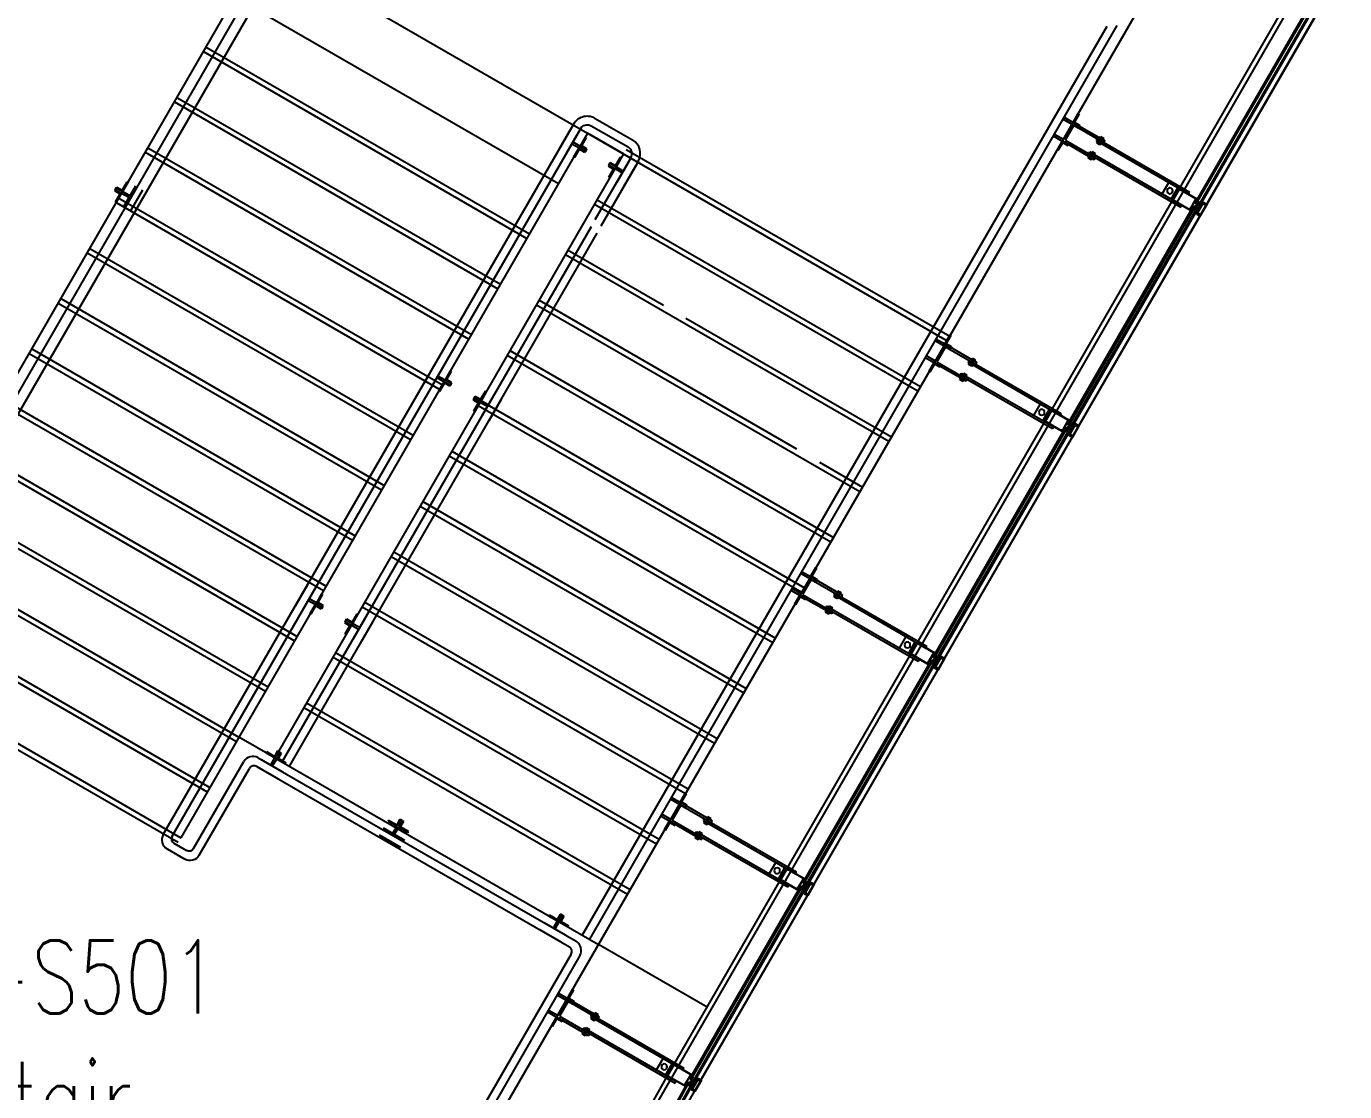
# Model space of a CAD drawing. Extents: x 11182 to 734459, y -1391328 to 152085.
# Drawn here: x 714719 to 721072, y -843633 to -838499 of the extents above; entities that cross this region are included whole.
import ezdxf
from ezdxf.enums import TextEntityAlignment as Align

# ---------------------------------------------------------------- set-up
doc = ezdxf.new("R2010")
doc.units = 0
doc.header["$LTSCALE"] = 500
doc.header["$MEASUREMENT"] = 0
for name, color, linetype in [('0_room_data', 7, 'CONTINUOUS'), ('1_Wall_Exist', 251, 'CONTINUOUS'), ('3_Text', 7, 'CONTINUOUS')]:
    doc.layers.add(name, color=color, linetype=linetype)
doc.styles.add('1_200', font='simplex.shx', dxfattribs={"width": 0.75, "height": 460})

# ---------------------------------------------------------------- blocks, each defined once
blk = doc.blocks.new('room_data')
at = {"layer": '3_Text', "style": '1_200', "width": 0.75}
for tag, p in [('ROOMNUM', (0, 0)), ('ROOMUSE', (0, -575))]:
    blk.add_attdef(tag, text='', height=345, dxfattribs=at).set_placement(p, align=Align.MIDDLE_CENTER)

msp = doc.modelspace()

# ---------------------------------------------------------------- linework, layer by layer
at = {"layer": '1_Wall_Exist'}
for p, q in [((713940.6, -841546.4), (716770.5, -836645.1)), ((713976.6, -841584), (716800.2, -836693.7)), ((714044.6, -841266.3), (715864.8, -838113.6)), ((715864.8, -838113.6), (717423.5, -839013.6)), ((721071.6, -838201.4), (716868.6, -845480.9)), ((720897.5, -838248), (716795, -845353.5)), ((720243.4, -839335.8), (720866.7, -838256.2)), ((720356.6, -839342.7), (720987.6, -838249.6)), ((720361, -839345.2), (720992.1, -838252.1)), ((720374.4, -839352.3), (721005.3, -838259.5)), ((720378.8, -839354.8), (721009.7, -838262)), ((717971.4, -843575), (721024.8, -838287.3)), ((715724.8, -838356.1), (717283.5, -839256.1)), ((720055.6, -838454.8), (716336.6, -844896)), ((719926.3, -838498.8), (717397.6, -842878.5)), ((719974.6, -838495.1), (717432.2, -842898.5)), ((715584.8, -838598.6), (717143.5, -839498.6)), ((715572.1, -838620.6), (717130.8, -839520.6)), ((715444.8, -838841.1), (717003.5, -839741.1)), ((715432.1, -838863.1), (716990.8, -839763.1)), ((719762.9, -838961.8), (719787.9, -838918.5)), ((719792.2, -838921), (719769.7, -838960)), ((719787.9, -838918.5), (719792.2, -838921)), ((715378.9, -842393.6), (717360.5, -838963.8)), ((715420.9, -842401), (717395.1, -838983.8)), ((717441.2, -838977.6), (717618.2, -839079.8)), ((717460, -838942.3), (717639.5, -839045.9)), ((719714.6, -838945.5), (719788.2, -838987.9)), ((719719.6, -838936.8), (719762.9, -838961.8)), ((719766.5, -838975.4), (719724.7, -839047.9)), ((719762.9, -838961.8), (719916.9, -839050.7)), ((719793.1, -838979.3), (719762.9, -838961.8)), ((719766.5, -838975.4), (720324.2, -839297.4)), ((719769.7, -838960), (719795.6, -838975)), ((719788.2, -838987.9), (719793.1, -838979.3)), ((719795.6, -838975), (719793.1, -838979.3)), ((717423.4, -839013.5), (715463.5, -842408.8)), ((717344.8, -838989.4), (717285.4, -839092.3)), ((717379.5, -839009.4), (717320.1, -839112.3)), ((717412.3, -839032.6), (717387.3, -839075.9)), ((717416.6, -839035.1), (717394.1, -839074.1)), ((717412.3, -839032.6), (717416.6, -839035.1)), ((717423.4, -839013.5), (719155.6, -840013.6)), ((717596.4, -839113.5), (717423.4, -839013.5)), ((719667.8, -839026.7), (719741.4, -839069.1)), ((719672.8, -839018), (719716.1, -839043)), ((719724.7, -839047.9), (720282.3, -839369.9)), ((719737, -839006.7), (719745.6, -839011.7)), ((719875.5, -839046), (719873.8, -839049)), ((719873.8, -839049), (720319.1, -839306.1)), ((719878.8, -839040.3), (719875.5, -839046)), ((719896.2, -839038.8), (719886.1, -839056.1)), ((719892.1, -839035.6), (719895.4, -839030.1)), ((719893.2, -839060.2), (719903.2, -839042.8)), ((719895.4, -839030.1), (719910.8, -839039.3)), ((719907.5, -839044.8), (719910.8, -839039.3)), ((714184.7, -841023.9), (715302.1, -839088.2)), ((715292.1, -839105.6), (716850.8, -840005.6)), ((715304.8, -839083.6), (716863.5, -839983.6)), ((717347.6, -839064.6), (717382.3, -839084.6)), ((717352.6, -839055.9), (717387.3, -839075.9)), ((717357.3, -839127.9), (717382.3, -839084.6)), ((717361.6, -839130.4), (717384.1, -839091.4)), ((717412.6, -839102.1), (717382.3, -839084.6)), ((717410.1, -839106.4), (717384.1, -839091.4)), ((717417.6, -839093.4), (717387.3, -839075.9)), ((717420.1, -839089.1), (717394.1, -839074.1)), ((717412.6, -839102.1), (717410.1, -839106.4)), ((717412.6, -839102.1), (717417.6, -839093.4)), ((717417.6, -839093.4), (717420.1, -839089.1)), ((717609.4, -839091.6), (719168.3, -839991.6)), ((719711.2, -839051.7), (719686.2, -839095)), ((719686.2, -839095), (719690.3, -839097.4)), ((719712.8, -839058.4), (719690.2, -839097.6)), ((719711.2, -839051.7), (719743.4, -839070.3)), ((719741.3, -839069.1), (719711.2, -839051.7)), ((719712.8, -839058.4), (719738.1, -839073)), ((719741.3, -839069.1), (719738.8, -839073.4)), ((719741.4, -839069.1), (719746.3, -839060.5)), ((719743.4, -839070.3), (719865.1, -839140.6)), ((719842, -839104.1), (719837, -839112.7)), ((719842.3, -839104.2), (720287.4, -839361.2)), ((719854.4, -839111.3), (719844.3, -839128.6)), ((719850.3, -839108.1), (719853.6, -839102.6)), ((719853.6, -839102.6), (719869, -839111.8)), ((719865.7, -839117.3), (719869, -839111.8)), ((719876.8, -839060.7), (719881.2, -839053.5)), ((719892.7, -839069.9), (719876.8, -839060.7)), ((719892.7, -839069.9), (719897, -839062.7)), ((719911.8, -839059.4), (719915, -839053.9)), ((719915, -839053.9), (719916.9, -839050.7)), ((719916.9, -839050.7), (719917, -839050.7)), ((717596.6, -839113.5), (715916.7, -842023.7)), ((717357.3, -839127.9), (717361.6, -839130.4)), ((717632, -839132.3), (717459.1, -839431.9)), ((717669.1, -839147.9), (717488, -839461.6)), ((717525.2, -839167.1), (717522.7, -839171.4)), ((717522.7, -839171.4), (717548.6, -839186.4)), ((717525.2, -839167.1), (717530.2, -839158.4)), ((717525.2, -839167.1), (717555.5, -839184.6)), ((717530.2, -839158.4), (717532.7, -839154.1)), ((717530.2, -839158.4), (717560.5, -839175.9)), ((717532.7, -839154.1), (717558.6, -839169.1)), ((717581.1, -839130.1), (717558.6, -839169.1)), ((717585.5, -839132.6), (717560.5, -839175.9)), ((717595.1, -839195.9), (717560.5, -839175.9)), ((717622, -839149.4), (717562.6, -839252.3)), ((717585.5, -839132.6), (717581.1, -839130.1)), ((717656.6, -839169.4), (717597.2, -839272.3)), ((719835, -839133.2), (719839.4, -839126)), ((719850.9, -839142.4), (719835, -839133.2)), ((719850.9, -839142.4), (719855.2, -839135.2)), ((719851.4, -839132.7), (719861.4, -839115.3)), ((719865, -839140.6), (719870.1, -839131.9)), ((717526.1, -839225.4), (717548.6, -839186.4)), ((717530.5, -839227.9), (717526.1, -839225.4)), ((717530.5, -839227.9), (717555.5, -839184.6)), ((717590.1, -839204.6), (717555.5, -839184.6)), ((715147.3, -839286.4), (715144.8, -839290.7)), ((715144.8, -839290.7), (715170.7, -839305.7)), ((715147.3, -839286.4), (715152.3, -839277.7)), ((715147.3, -839286.4), (715177.6, -839303.9)), ((715152.3, -839277.7), (715154.8, -839273.4)), ((715152.3, -839277.7), (715182.6, -839295.2)), ((715154.8, -839273.4), (715180.7, -839288.4)), ((715203.2, -839249.4), (715180.7, -839288.4)), ((715207.6, -839251.9), (715182.6, -839295.2)), ((715217.2, -839315.2), (715182.6, -839295.2)), ((715244.1, -839268.7), (715184.7, -839371.6)), ((715207.6, -839251.9), (715203.2, -839249.4)), ((715278.7, -839288.7), (715219.3, -839391.6)), ((717808.5, -843556.8), (720275.1, -839280.7)), ((720192.1, -839306.3), (720223.8, -839251.2)), ((720236.1, -839331.6), (720267.8, -839276.5)), ((720243.2, -839335.7), (720275, -839280.7)), ((720245.4, -839335.1), (720275.6, -839282.9)), ((720275, -839280.7), (720357.4, -839328.3)), ((720275.6, -839282.9), (720353.1, -839327.6)), ((720319.1, -839306.1), (720324.3, -839297.2)), ((715148.2, -839344.7), (715170.7, -839305.7)), ((715152.6, -839347.2), (715148.2, -839344.7)), ((715151.9, -839348.1), (716710.8, -840248.1)), ((715152.6, -839347.2), (715177.6, -839303.9)), ((715164.6, -839326.1), (716723.5, -840226.1)), ((715212.2, -839323.9), (715177.6, -839303.9)), ((717456.7, -839356.1), (719015.6, -840256.1)), ((717469.4, -839334.1), (719028.3, -840234.1)), ((720243.2, -839335.7), (720325.3, -839383.1)), ((720245.4, -839335.1), (720321.5, -839379.1)), ((720282.3, -839369.9), (720287.4, -839361.2)), ((720353.4, -839332.1), (720326.9, -839377.9)), ((720335.2, -839366.8), (720327.5, -839380.1)), ((720368.2, -839385.9), (720335.2, -839366.8)), ((720336.7, -839364.2), (720346.3, -839347.5)), ((720359.4, -839377.3), (720336.7, -839364.2)), ((720369, -839360.6), (720346.3, -839347.5)), ((720355.6, -839331.5), (720347.9, -839344.8)), ((720380.9, -839363.9), (720347.9, -839344.8)), ((720357.7, -839340.5), (720352.2, -839337.3)), ((720353, -839327.6), (720353.1, -839327.6)), ((720353, -839331.9), (720353.4, -839332.1)), ((720353.8, -839330.5), (720361, -839334.7)), ((720356.6, -839329.7), (720355.1, -839328.8)), ((720356.6, -839329.7), (720357.4, -839328.3)), ((720361, -839345.2), (720356.6, -839342.7)), ((720361, -839334.7), (720357.7, -839340.5)), ((720359.8, -839362.9), (720371.4, -839369.6)), ((720388.6, -839350.6), (720360.5, -839399.1)), ((720362, -839360.7), (720367.2, -839363.7)), ((720388.9, -839353.1), (720362.9, -839398.2)), ((720374.2, -839350), (720363.1, -839343.6)), ((720369, -839360.6), (720367.2, -839363.7)), ((720378.8, -839354.8), (720374.4, -839352.3)), ((720404.8, -839357.5), (720374.6, -839409.7)), ((720374.7, -839363.9), (720376.3, -839361.2)), ((720407, -839356.9), (720375.2, -839411.9)), ((720386, -839355), (720380.5, -839351.8)), ((720388.6, -839350.6), (720389.9, -839351.4)), ((720388.9, -839353.2), (720394.2, -839357.3)), ((720389.8, -839351.6), (720389.9, -839351.4)), ((720389.8, -839351.6), (720395.3, -839356.5)), ((720391.5, -839352.5), (720391.7, -839350.3)), ((720391.5, -839352.5), (720395.4, -839356.3)), ((720391.8, -839350), (720391.7, -839348.1)), ((720391.7, -839348.1), (720407, -839356.9)), ((720397.7, -839357.2), (720391.7, -839350.3)), ((720404.8, -839357.5), (720391.8, -839350)), ((720394.2, -839357.3), (720397, -839358.3)), ((720395.3, -839356.5), (720395.4, -839356.3)), ((720397, -839358.3), (720397.7, -839357.2)), ((719740.8, -840409.4), (720337.3, -839376)), ((719747.1, -840413), (720344.1, -839378.7)), ((719757.1, -840418.5), (720354.1, -839384.3)), ((719763, -840421.6), (720359.9, -839387.5)), ((720323.5, -839380.2), (720326.1, -839381.7)), ((720324.4, -839378.3), (720333, -839383.2)), ((720325.2, -839376.9), (720326.9, -839377.9)), ((720325.3, -839383.1), (720326.1, -839381.7)), ((720336.3, -839377.4), (720330.9, -839374.3)), ((720333, -839383.2), (720336.3, -839377.4)), ((720337.7, -839375.1), (720344, -839378.6)), ((720352.9, -839387), (720341.8, -839380.6)), ((720354, -839384.3), (720359.8, -839387.4)), ((720355.5, -839371.6), (720360.9, -839374.7)), ((720356.7, -839368.3), (720368.3, -839375)), ((720363.1, -839394.7), (720357.5, -839391.5)), ((720359.4, -839377.3), (720360.9, -839374.7)), ((720361.6, -839402.2), (720360, -839403.1)), ((720360, -839403.1), (720375.2, -839411.9)), ((720360.5, -839399.1), (720361.9, -839399.9)), ((720361.6, -839402.2), (720374.6, -839409.7)), ((720362, -839399.7), (720361.9, -839399.9)), ((720363.6, -839400.7), (720361.9, -839402)), ((720370.8, -839403.7), (720361.9, -839402)), ((720362, -839399.7), (720369, -839402)), ((720362.9, -839398.2), (720364.5, -839398.8)), ((720365.1, -839380.6), (720363.6, -839383.2)), ((720363.6, -839400.7), (720368.9, -839402.2)), ((720364.5, -839398.8), (720369.2, -839400.7)), ((720366.6, -839378), (720368.3, -839375)), ((720369, -839402), (720368.9, -839402.2)), ((720369.2, -839400.7), (720371.5, -839402.6)), ((720371.5, -839402.6), (720370.8, -839403.7)), ((720371.4, -839369.6), (720372.9, -839367)), ((717440.3, -839464.4), (715950.3, -842045.4)), ((717468.7, -839495), (715983.8, -842066.8)), ((715011.9, -839590.6), (716570.8, -840490.6)), ((715024.6, -839568.6), (716583.5, -840468.6)), ((717316.6, -839598.6), (718875.6, -840498.6)), ((717329.4, -839576.6), (717789.6, -839842.3)), ((714884.6, -839811.1), (716443.5, -840711.1)), ((714871.9, -839833.1), (716430.8, -840733.1)), ((717176.7, -839841.1), (718735.6, -840741.1)), ((717189.4, -839819.1), (718429.7, -840535.2)), ((717897.2, -839904.4), (718888.3, -840476.6)), ((719145, -840029.1), (719170, -839985.8)), ((719174.3, -839988.3), (719151.8, -840027.3)), ((719170, -839985.8), (719174.3, -839988.3)), ((714744.6, -840053.6), (716303.5, -840953.6)), ((717049.4, -840061.6), (718608.3, -840961.6)), ((719096.7, -840012.8), (719170.3, -840055.2)), ((719101.7, -840004.1), (719145, -840029.1)), ((719148.6, -840042.7), (719106.8, -840115.2)), ((719145, -840029.1), (719299, -840118)), ((719175.2, -840046.6), (719145, -840029.1)), ((719148.6, -840042.7), (719706.3, -840364.7)), ((719151.8, -840027.3), (719177.7, -840042.3)), ((719170.3, -840055.2), (719175.2, -840046.6)), ((719177.7, -840042.3), (719175.2, -840046.6)), ((712566.8, -840089.8), (715743.5, -841923.8)), ((714731.9, -840075.6), (716290.8, -840975.6)), ((716694.4, -840116.3), (716635, -840219.2)), ((717036.7, -840083.6), (718595.6, -840983.6)), ((719049.9, -840094), (719123.5, -840136.4)), ((719054.9, -840085.3), (719098.2, -840110.3)), ((719093.3, -840119), (719068.3, -840162.3)), ((719094.9, -840125.7), (719072.3, -840164.9)), ((719093.3, -840119), (719125.5, -840137.6)), ((719123.4, -840136.4), (719093.3, -840119)), ((719094.9, -840125.7), (719120.2, -840140.3)), ((719106.8, -840115.2), (719664.4, -840437.2)), ((719119.1, -840074), (719127.7, -840079)), ((719123.5, -840136.4), (719128.4, -840127.8)), ((719257.6, -840113.3), (719255.9, -840116.3)), ((719255.9, -840116.3), (719701.2, -840373.4)), ((719260.9, -840107.6), (719257.6, -840113.3)), ((719258.9, -840128), (719263.3, -840120.8)), ((719274.8, -840137.2), (719258.9, -840128)), ((719278.3, -840106.1), (719268.2, -840123.4)), ((719274.2, -840102.9), (719277.5, -840097.4)), ((719275.3, -840127.5), (719285.3, -840110.1)), ((719277.5, -840097.4), (719292.9, -840106.6)), ((719289.6, -840112.1), (719292.9, -840106.6)), ((719293.9, -840126.7), (719297.1, -840121.2)), ((719297.1, -840121.2), (719299, -840118)), ((719299, -840118), (719299.1, -840118)), ((716729.1, -840136.3), (716669.7, -840239.2)), ((716697.2, -840191.5), (716731.9, -840211.5)), ((716702.2, -840182.8), (716736.9, -840202.8)), ((716761.9, -840159.5), (716736.9, -840202.8)), ((716766.2, -840162), (716743.7, -840201)), ((716761.9, -840159.5), (716766.2, -840162)), ((719068.3, -840162.3), (719072.4, -840164.7)), ((719123.4, -840136.4), (719120.9, -840140.7)), ((719125.5, -840137.6), (719247.2, -840207.9)), ((719224.1, -840171.4), (719219.1, -840180)), ((719224.4, -840171.5), (719669.5, -840428.5)), ((719236.5, -840178.6), (719226.4, -840195.9)), ((719232.4, -840175.4), (719235.7, -840169.9)), ((719233.5, -840200), (719243.5, -840182.6)), ((719235.7, -840169.9), (719251.1, -840179.1)), ((719247.8, -840184.6), (719251.1, -840179.1)), ((719274.8, -840137.2), (719279.1, -840130)), ((716706.9, -840254.8), (716731.9, -840211.5)), ((716706.9, -840254.8), (716711.2, -840257.3)), ((716711.2, -840257.3), (716733.7, -840218.3)), ((716762.2, -840229), (716731.9, -840211.5)), ((716759.7, -840233.3), (716733.7, -840218.3)), ((716767.2, -840220.3), (716736.9, -840202.8)), ((716769.7, -840216), (716743.7, -840201)), ((716762.2, -840229), (716759.7, -840233.3)), ((716762.2, -840229), (716767.2, -840220.3)), ((716767.2, -840220.3), (716769.7, -840216)), ((719217.1, -840200.5), (719221.5, -840193.3)), ((719233, -840209.7), (719217.1, -840200.5)), ((719233, -840209.7), (719237.3, -840202.5)), ((719247.1, -840207.9), (719252.2, -840199.2)), ((714591.9, -840318.1), (716150.8, -841218.1)), ((714604.6, -840296.1), (716163.5, -841196.1)), ((716874.8, -840294), (716872.3, -840298.3)), ((716872.3, -840298.3), (716898.2, -840313.3)), ((716874.8, -840294), (716879.8, -840285.3)), ((716874.8, -840294), (716905.1, -840311.5)), ((716875.7, -840352.3), (716898.2, -840313.3)), ((716879.8, -840285.3), (716882.3, -840281)), ((716879.8, -840285.3), (716910.1, -840302.8)), ((716880.1, -840354.8), (716905.1, -840311.5)), ((716882.3, -840281), (716908.2, -840296)), ((716939.7, -840331.5), (716905.1, -840311.5)), ((716930.7, -840257), (716908.2, -840296)), ((716909.4, -840304.1), (718468.3, -841204.1)), ((716935.1, -840259.5), (716910.1, -840302.8)), ((716944.7, -840322.8), (716910.1, -840302.8)), ((716971.6, -840276.3), (716912.2, -840379.2)), ((716935.1, -840259.5), (716930.7, -840257)), ((717006.2, -840296.3), (716946.8, -840399.2)), ((719574.2, -840373.6), (719605.9, -840318.5)), ((716880.1, -840354.8), (716875.7, -840352.3)), ((716896.7, -840326.1), (718455.6, -841226.1)), ((719618.2, -840398.9), (719649.9, -840343.8)), ((719627.5, -840402.4), (719659.3, -840347.4)), ((719629.7, -840401.8), (719659.9, -840349.6)), ((719659.3, -840347.4), (719741.7, -840395)), ((719659.9, -840349.6), (719737.4, -840394.3)), ((719701.2, -840373.4), (719706.4, -840364.5)), ((719093.3, -841530.6), (719722.1, -840441.7)), ((719098.5, -841534.4), (719727.7, -840444.8)), ((719627.5, -840402.4), (719709.6, -840449.8)), ((719629.7, -840401.8), (719705.8, -840445.8)), ((719664.4, -840437.2), (719669.5, -840428.5)), ((719708.7, -840445), (719717.3, -840449.9)), ((719709.5, -840443.6), (719711.2, -840444.6)), ((719737.7, -840398.8), (719711.2, -840444.6)), ((719719.5, -840433.5), (719711.8, -840446.8)), ((719720.6, -840444.1), (719715.2, -840441)), ((719717.3, -840449.9), (719720.6, -840444.1)), ((719752.5, -840452.6), (719719.5, -840433.5)), ((719721, -840430.9), (719730.6, -840414.2)), ((719743.7, -840444), (719721, -840430.9)), ((719722.1, -840441.7), (719727.7, -840444.8)), ((719753.3, -840427.3), (719730.6, -840414.2)), ((719739.9, -840398.2), (719732.2, -840411.5)), ((719765.2, -840430.6), (719732.2, -840411.5)), ((719742, -840407.2), (719736.5, -840404)), ((719737.3, -840394.3), (719737.4, -840394.3)), ((719737.3, -840398.6), (719737.7, -840398.8)), ((719738.1, -840397.2), (719745.3, -840401.4)), ((719740.9, -840396.4), (719739.4, -840395.5)), ((719739.8, -840438.3), (719745.2, -840441.4)), ((719746.4, -840412.6), (719740.8, -840409.4)), ((719740.9, -840396.4), (719741.7, -840395)), ((719741, -840435), (719752.6, -840441.7)), ((719745.3, -840401.4), (719742, -840407.2)), ((719743.7, -840444), (719745.2, -840441.4)), ((719744.1, -840429.6), (719755.7, -840436.3)), ((719772.9, -840417.3), (719744.8, -840465.8)), ((719746.3, -840427.4), (719751.5, -840430.4)), ((719773.2, -840419.8), (719747.2, -840464.9)), ((719758.5, -840416.7), (719747.4, -840410.3)), ((719750.9, -840444.7), (719752.6, -840441.7)), ((719753.3, -840427.3), (719751.5, -840430.4)), ((719755.7, -840436.3), (719757.2, -840433.7)), ((719763, -840421.6), (719757.5, -840418.4)), ((719789.1, -840424.2), (719758.9, -840476.4)), ((719759, -840430.6), (719760.6, -840427.9)), ((719791.3, -840423.6), (719759.5, -840478.6)), ((719770.3, -840421.7), (719764.8, -840418.5)), ((719772.9, -840417.3), (719774.2, -840418.1)), ((719773.2, -840419.9), (719778.5, -840424)), ((719774.1, -840418.3), (719774.2, -840418.1)), ((719774.1, -840418.3), (719779.6, -840423.2)), ((719775.8, -840419.2), (719776, -840417)), ((719775.8, -840419.2), (719779.7, -840423)), ((719776.1, -840416.7), (719776, -840414.8)), ((719776, -840414.8), (719791.3, -840423.6)), ((719782, -840423.9), (719776, -840417)), ((719789.1, -840424.2), (719776.1, -840416.7)), ((719778.5, -840424), (719781.3, -840425)), ((719779.6, -840423.2), (719779.7, -840423)), ((719781.3, -840425), (719782, -840423.9)), ((719110.1, -841539.6), (719738.7, -840451)), ((719115.7, -841542.5), (719744.2, -840454)), ((719707.8, -840446.9), (719710.4, -840448.4)), ((719709.6, -840449.8), (719710.4, -840448.4)), ((719737.2, -840453.7), (719726.1, -840447.3)), ((719738.7, -840451), (719744.2, -840454)), ((719747.4, -840461.4), (719741.8, -840458.2)), ((719745.9, -840468.9), (719744.3, -840469.8)), ((719744.3, -840469.8), (719759.5, -840478.6)), ((719744.8, -840465.8), (719746.2, -840466.6)), ((719745.9, -840468.9), (719758.9, -840476.4)), ((719746.3, -840466.4), (719746.2, -840466.6)), ((719747.9, -840467.4), (719746.2, -840468.7)), ((719755.1, -840470.4), (719746.2, -840468.7)), ((719746.3, -840466.4), (719753.3, -840468.7)), ((719747.2, -840464.9), (719748.8, -840465.5)), ((719749.4, -840447.3), (719747.9, -840449.9)), ((719747.9, -840467.4), (719753.2, -840468.9)), ((719748.8, -840465.5), (719753.5, -840467.4)), ((719753.3, -840468.7), (719753.2, -840468.9)), ((719753.5, -840467.4), (719755.8, -840469.3)), ((719755.8, -840469.3), (719755.1, -840470.4)), ((714451.9, -840560.7), (716010.8, -841460.7)), ((714464.6, -840538.7), (716023.5, -841438.7)), ((716756.7, -840568.6), (718315.6, -841468.6)), ((716769.4, -840546.6), (718328.3, -841446.6)), ((718541.5, -840599.7), (718748.3, -840719.1)), ((714311.9, -840803.2), (715870.8, -841703.2)), ((714324.6, -840781.2), (715883.5, -841681.2)), ((716616.7, -840811.1), (718175.6, -841711.1)), ((716629.4, -840789.1), (718188.3, -841689.1)), ((714169.1, -841044.2), (715730.8, -841945.8)), ((716476.7, -841053.6), (718035.6, -841953.6)), ((716489.4, -841031.6), (718048.3, -841931.6)), ((718449.3, -841134.1), (718522.9, -841176.5)), ((718454.3, -841125.4), (718497.6, -841150.4)), ((718497.6, -841150.4), (718522.6, -841107.1)), ((718526.9, -841109.6), (718504.4, -841148.6)), ((718522.6, -841107.1), (718526.9, -841109.6)), ((716074.5, -841190.2), (716015.1, -841293.1)), ((718407.5, -841206.6), (718450.8, -841231.6)), ((718501.2, -841164), (718459.4, -841236.5)), ((718471.7, -841195.3), (718480.3, -841200.3)), ((718497.6, -841150.4), (718651.6, -841239.3)), ((718527.8, -841167.9), (718497.6, -841150.4)), ((718501.2, -841164), (719058.9, -841486)), ((718504.4, -841148.6), (718530.3, -841163.6)), ((718522.9, -841176.5), (718527.8, -841167.9)), ((718530.3, -841163.6), (718527.8, -841167.9)), ((714044.6, -841266.3), (715603.5, -842166.3)), ((716109.2, -841210.2), (716049.8, -841313.1)), ((716077.3, -841265.4), (716112, -841285.4)), ((716082.3, -841256.7), (716117, -841276.7)), ((716142, -841233.4), (716117, -841276.7)), ((716146.3, -841235.9), (716123.8, -841274.9)), ((716142, -841233.4), (716146.3, -841235.9)), ((718402.5, -841215.3), (718476.1, -841257.7)), ((718445.9, -841240.3), (718420.9, -841283.6)), ((718447.5, -841247), (718424.9, -841286.2)), ((718445.9, -841240.3), (718478.1, -841258.9)), ((718476, -841257.7), (718445.9, -841240.3)), ((718447.5, -841247), (718472.8, -841261.6)), ((718459.4, -841236.5), (719017, -841558.5)), ((718476, -841257.7), (718473.5, -841262)), ((718476.1, -841257.7), (718481, -841249.1)), ((718478.1, -841258.9), (718599.8, -841329.2)), ((718610.2, -841234.6), (718608.5, -841237.6)), ((718608.5, -841237.6), (719053.8, -841494.7)), ((718613.5, -841228.9), (718610.2, -841234.6)), ((718611.5, -841249.3), (718615.9, -841242.1)), ((718627.4, -841258.5), (718611.5, -841249.3)), ((718630.9, -841227.4), (718620.8, -841244.7)), ((718626.8, -841224.2), (718630.1, -841218.7)), ((718627.4, -841258.5), (718631.7, -841251.3)), ((718627.9, -841248.8), (718637.9, -841231.4)), ((718630.1, -841218.7), (718645.5, -841227.9)), ((718642.2, -841233.4), (718645.5, -841227.9)), ((718646.5, -841248), (718649.7, -841242.5)), ((718649.7, -841242.5), (718651.6, -841239.3)), ((718651.6, -841239.3), (718651.7, -841239.3)), ((714029.1, -841286.7), (715590.8, -842188.3)), ((716087, -841328.7), (716112, -841285.4)), ((716087, -841328.7), (716091.3, -841331.2)), ((716091.3, -841331.2), (716113.8, -841292.2)), ((716142.3, -841302.9), (716112, -841285.4)), ((716139.8, -841307.2), (716113.8, -841292.2)), ((716147.3, -841294.2), (716117, -841276.7)), ((716149.8, -841289.9), (716123.8, -841274.9)), ((716142.3, -841302.9), (716139.8, -841307.2)), ((716142.3, -841302.9), (716147.3, -841294.2)), ((716147.3, -841294.2), (716149.8, -841289.9)), ((716310.8, -841330.9), (716288.3, -841369.9)), ((716315.2, -841333.4), (716290.2, -841376.7)), ((716315.2, -841333.4), (716310.8, -841330.9)), ((716336.7, -841296.1), (717895.6, -842196.1)), ((716349.4, -841274.1), (717908.3, -842174.1)), ((718420.9, -841283.6), (718425, -841286)), ((718569.7, -841321.8), (718574.1, -841314.6)), ((718585.6, -841331), (718569.7, -841321.8)), ((718576.7, -841292.7), (718571.7, -841301.3)), ((718577, -841292.8), (719022.1, -841549.8)), ((718589.1, -841299.9), (718579, -841317.2)), ((718585, -841296.7), (718588.3, -841291.2)), ((718585.6, -841331), (718589.9, -841323.8)), ((718586.1, -841321.3), (718596.1, -841303.9)), ((718588.3, -841291.2), (718603.7, -841300.4)), ((718599.7, -841329.2), (718604.8, -841320.5)), ((718600.4, -841305.9), (718603.7, -841300.4)), ((716254.9, -841367.9), (716252.4, -841372.2)), ((716252.4, -841372.2), (716278.3, -841387.2)), ((716254.9, -841367.9), (716259.9, -841359.2)), ((716254.9, -841367.9), (716285.2, -841385.4)), ((716255.8, -841426.2), (716278.3, -841387.2)), ((716259.9, -841359.2), (716262.4, -841354.9)), ((716259.9, -841359.2), (716290.2, -841376.7)), ((716260.2, -841428.7), (716285.2, -841385.4)), ((716262.4, -841354.9), (716288.3, -841369.9)), ((716319.8, -841405.4), (716285.2, -841385.4)), ((716324.8, -841396.7), (716290.2, -841376.7)), ((716351.7, -841350.2), (716292.3, -841453.1)), ((716386.3, -841370.2), (716326.9, -841473.1)), ((716260.2, -841428.7), (716255.8, -841426.2)), ((718926.8, -841494.9), (718958.5, -841439.8)), ((713904.6, -841508.8), (715463.5, -842408.8)), ((716209.4, -841516.6), (717768.3, -842416.6)), ((718970.8, -841520.2), (719002.5, -841465.1)), ((718980.1, -841523.7), (719011.9, -841468.7)), ((718980.1, -841523.7), (719062.2, -841571.1)), ((718982.3, -841523.1), (719012.5, -841470.9)), ((718982.3, -841523.1), (719058.4, -841567.1)), ((719011.9, -841468.7), (719094.3, -841516.3)), ((719012.5, -841470.9), (719090, -841515.6)), ((719053.8, -841494.7), (719059, -841485.8)), ((719090.3, -841520.1), (719063.8, -841565.9)), ((719092.5, -841519.5), (719084.8, -841532.8)), ((719094.6, -841528.5), (719089.1, -841525.3)), ((719089.9, -841515.6), (719090, -841515.6)), ((719089.9, -841519.9), (719090.3, -841520.1)), ((719090.7, -841518.5), (719097.9, -841522.7)), ((719093.5, -841517.7), (719092, -841516.8)), ((719093.5, -841517.7), (719094.3, -841516.3)), ((719097.9, -841522.7), (719094.6, -841528.5)), ((713889.1, -841529.2), (715450.8, -842430.8)), ((716196.7, -841538.6), (717755.6, -842438.6)), ((718465.3, -842618.6), (719075.4, -841561.8)), ((718470.7, -842622.1), (719080.9, -841565)), ((718482, -842627.6), (719091.8, -841571.3)), ((718487.5, -842630.7), (719097.3, -841574.4)), ((719017, -841558.5), (719022.1, -841549.8)), ((719060.4, -841568.2), (719063, -841569.7)), ((719061.3, -841566.3), (719069.9, -841571.2)), ((719062.1, -841564.9), (719063.8, -841565.9)), ((719062.2, -841571.1), (719063, -841569.7)), ((719072.1, -841554.8), (719064.4, -841568.1)), ((719073.2, -841565.4), (719067.8, -841562.3)), ((719069.9, -841571.2), (719073.2, -841565.4)), ((719105.1, -841573.9), (719072.1, -841554.8)), ((719073.6, -841552.2), (719083.2, -841535.5)), ((719096.3, -841565.3), (719073.6, -841552.2)), ((719074.1, -841564), (719074.6, -841563.1)), ((719074.6, -841563.1), (719080.9, -841566.6)), ((719089.8, -841575), (719078.7, -841568.6)), ((719105.9, -841548.6), (719083.2, -841535.5)), ((719117.8, -841551.9), (719084.8, -841532.8)), ((719097.3, -841574.4), (719091.8, -841571.3)), ((719092.4, -841559.6), (719097.8, -841562.7)), ((719097.8, -841533.1), (719093.4, -841530.6)), ((719099, -841533.9), (719093.4, -841530.7)), ((719093.6, -841556.3), (719105.2, -841563)), ((719100, -841582.7), (719094.4, -841579.5)), ((719096.3, -841565.3), (719097.8, -841562.7)), ((719096.7, -841550.9), (719108.3, -841557.6)), ((719098.5, -841590.2), (719096.9, -841591.1)), ((719125.5, -841538.6), (719097.4, -841587.1)), ((719097.4, -841587.1), (719098.8, -841587.9)), ((719098.5, -841590.2), (719111.5, -841597.7)), ((719098.9, -841587.7), (719098.8, -841587.9)), ((719100.5, -841588.7), (719098.8, -841590)), ((719107.7, -841591.7), (719098.8, -841590)), ((719098.9, -841548.7), (719104.1, -841551.7)), ((719098.9, -841587.7), (719105.9, -841590)), ((719125.8, -841541.1), (719099.8, -841586.2)), ((719099.8, -841586.2), (719101.4, -841586.8)), ((719111.1, -841538), (719100, -841531.6)), ((719102, -841568.6), (719100.5, -841571.2)), ((719100.5, -841588.7), (719105.8, -841590.2)), ((719101.4, -841586.8), (719106.1, -841588.7)), ((719103.5, -841566), (719105.2, -841563)), ((719105.9, -841548.6), (719104.1, -841551.7)), ((719105.9, -841590), (719105.8, -841590.2)), ((719106.1, -841588.7), (719108.4, -841590.6)), ((719108.3, -841557.6), (719109.8, -841555)), ((719115.6, -841542.9), (719110.1, -841539.7)), ((719115.6, -841542.7), (719111.2, -841540.2)), ((719141.7, -841545.5), (719111.5, -841597.7)), ((719111.6, -841551.9), (719113.2, -841549.2)), ((719143.9, -841544.9), (719112.1, -841599.9)), ((719122.9, -841543), (719117.4, -841539.8)), ((719125.5, -841538.6), (719126.8, -841539.4)), ((719125.8, -841541.2), (719131.1, -841545.3)), ((719126.7, -841539.6), (719126.8, -841539.4)), ((719126.7, -841539.6), (719132.2, -841544.5)), ((719128.4, -841540.5), (719128.6, -841538.3)), ((719128.4, -841540.5), (719132.3, -841544.3)), ((719128.7, -841538), (719128.6, -841536.1)), ((719128.6, -841536.1), (719143.9, -841544.9)), ((719134.6, -841545.2), (719128.6, -841538.3)), ((719141.7, -841545.5), (719128.7, -841538)), ((719131.1, -841545.3), (719133.9, -841546.3)), ((719132.2, -841544.5), (719132.3, -841544.3)), ((719133.9, -841546.3), (719134.6, -841545.2)), ((719096.9, -841591.1), (719112.1, -841599.9)), ((719108.4, -841590.6), (719107.7, -841591.7)), ((716069.4, -841759.1), (717628.3, -842659.1)), ((716056.7, -841781.1), (717615.6, -842681.1)), ((715916.6, -842023.6), (715743.5, -841923.8)), ((715836.1, -842023.7), (717368, -842908)), ((715850.1, -842031.4), (715952.9, -842090.8)), ((715873.3, -841998.6), (715875.8, -841994.3)), ((715873.3, -841998.6), (715916.6, -842023.6)), ((715875.8, -841994.3), (715914.7, -842016.8)), ((715896.6, -842058.2), (715916.6, -842023.6)), ((715905.2, -842063.2), (715925.2, -842028.6)), ((715929.7, -841990.8), (715914.7, -842016.8)), ((715934.1, -841993.3), (715916.6, -842023.6)), ((715916.6, -842023.6), (717475.5, -842923.5)), ((715942.7, -841998.3), (715925.2, -842028.6)), ((715968.5, -842053.6), (715925.2, -842028.6)), ((715934.1, -841993.3), (715929.7, -841990.8)), ((715947.1, -842000.8), (715932.1, -842026.8)), ((715971, -842049.3), (715932.1, -842026.8)), ((715942.7, -841998.3), (715934.1, -841993.3)), ((715942.7, -841998.3), (715947.1, -842000.8)), ((715524.7, -842461.2), (715766.8, -842042.2)), ((715552, -842493.9), (715794.1, -842074.8)), ((715828.8, -842065.5), (717335.6, -842935.1)), ((715830.1, -842066), (715932.9, -842125.4)), ((715968.5, -842053.6), (715971, -842049.3)), ((717821.2, -842222.1), (717894.8, -842264.5)), ((717826.2, -842213.4), (717869.5, -842238.4)), ((717869.5, -842238.4), (717894.5, -842195.1)), ((717898.8, -842197.6), (717876.3, -842236.6)), ((717894.5, -842195.1), (717898.8, -842197.6)), ((717873.1, -842252), (717831.3, -842324.5)), ((717843.6, -842283.3), (717852.2, -842288.3)), ((717869.5, -842238.4), (718023.5, -842327.3)), ((717899.7, -842255.9), (717869.5, -842238.4)), ((717873.1, -842252), (718430.8, -842574)), ((717876.3, -842236.6), (717902.2, -842251.6)), ((717894.8, -842264.5), (717899.7, -842255.9)), ((717902.2, -842251.6), (717899.7, -842255.9)), ((716462.2, -842328.1), (716464.7, -842323.8)), ((716462.2, -842328.1), (716505.5, -842353.1)), ((716464.7, -842323.8), (716503.6, -842346.3)), ((716518.6, -842320.3), (716503.6, -842346.3)), ((716523, -842322.8), (716505.5, -842353.1)), ((716531.6, -842327.8), (716514.1, -842358.1)), ((716523, -842322.8), (716518.6, -842320.3)), ((716536, -842330.3), (716521, -842356.3)), ((716531.6, -842327.8), (716523, -842322.8)), ((716531.6, -842327.8), (716536, -842330.3)), ((717774.4, -842303.3), (717848, -842345.7)), ((717779.4, -842294.6), (717822.7, -842319.6)), ((717817.8, -842328.3), (717792.8, -842371.6)), ((717819.4, -842335), (717796.8, -842374.2)), ((717817.8, -842328.3), (717850, -842346.9)), ((717847.9, -842345.7), (717817.8, -842328.3)), ((717819.4, -842335), (717844.7, -842349.6)), ((717831.3, -842324.5), (718388.9, -842646.5)), ((717847.9, -842345.7), (717845.4, -842350)), ((717848, -842345.7), (717852.9, -842337.1)), ((717850, -842346.9), (717971.7, -842417.2)), ((717982.1, -842322.6), (717980.4, -842325.6)), ((717980.4, -842325.6), (718425.7, -842582.7)), ((717985.4, -842316.9), (717982.1, -842322.6)), ((717983.4, -842337.3), (717987.8, -842330.1)), ((717999.3, -842346.5), (717983.4, -842337.3)), ((718002.8, -842315.4), (717992.7, -842332.7)), ((717998.7, -842312.2), (718002, -842306.7)), ((717999.3, -842346.5), (718003.6, -842339.3)), ((717999.8, -842336.8), (718009.8, -842319.4)), ((718002, -842306.7), (718017.4, -842315.9)), ((718014.1, -842321.4), (718017.4, -842315.9)), ((718018.4, -842336), (718021.6, -842330.5)), ((718021.6, -842330.5), (718023.5, -842327.3)), ((718023.5, -842327.3), (718023.6, -842327.3)), ((716419, -842395.5), (716521.8, -842454.9)), ((716439, -842360.9), (716541.8, -842420.3)), ((716485.5, -842387.7), (716505.5, -842353.1)), ((716494.1, -842392.7), (716514.1, -842358.1)), ((716557.4, -842383.1), (716514.1, -842358.1)), ((716559.9, -842378.8), (716521, -842356.3)), ((716557.4, -842383.1), (716559.9, -842378.8)), ((717792.8, -842371.6), (717796.9, -842374)), ((717941.6, -842409.8), (717946, -842402.6)), ((717957.5, -842419), (717941.6, -842409.8)), ((717948.6, -842380.7), (717943.6, -842389.3)), ((717948.9, -842380.8), (718394, -842637.8)), ((717961, -842387.9), (717950.9, -842405.2)), ((717956.9, -842384.7), (717960.2, -842379.2)), ((717957.5, -842419), (717961.8, -842411.8)), ((717958, -842409.3), (717968, -842391.9)), ((717960.2, -842379.2), (717975.6, -842388.4)), ((717971.6, -842417.2), (717976.7, -842408.5)), ((717972.3, -842393.9), (717975.6, -842388.4)), ((715397.5, -842463), (715482.7, -842512.4)), ((715430.2, -842435.7), (715490, -842470.5)), ((718298.7, -842582.9), (718330.4, -842527.8)), ((718342.7, -842608.2), (718374.4, -842553.1)), ((718352, -842611.7), (718383.8, -842556.7)), ((718354.2, -842611.1), (718384.4, -842558.9)), ((718383.8, -842556.7), (718466.2, -842604.3)), ((718384.4, -842558.9), (718461.9, -842603.6)), ((718425.7, -842582.7), (718430.9, -842573.8)), ((718461.8, -842603.6), (718461.9, -842603.6)), ((718462.6, -842606.5), (718469.8, -842610.7)), ((718465.4, -842605.7), (718463.9, -842604.8)), ((718465.4, -842605.7), (718466.2, -842604.3)), ((717921.5, -843563.7), (718446.5, -842650.7)), ((717927.1, -843566.9), (718452, -842653.9)), ((717938.3, -843572.7), (718463, -842660.2)), ((717943.7, -843575.9), (718468.4, -842663.3)), ((718352, -842611.7), (718434.1, -842659.1)), ((718354.2, -842611.1), (718430.3, -842655.1)), ((718388.9, -842646.5), (718394, -842637.8)), ((718432.3, -842656.2), (718434.9, -842657.7)), ((718433.2, -842654.3), (718441.8, -842659.2)), ((718434, -842652.9), (718435.7, -842653.9)), ((718434.1, -842659.1), (718434.9, -842657.7)), ((718462.2, -842608.1), (718435.7, -842653.9)), ((718444, -842642.8), (718436.3, -842656.1)), ((718445.1, -842653.4), (718439.7, -842650.3)), ((718441.8, -842659.2), (718445.1, -842653.4)), ((718477, -842661.9), (718444, -842642.8)), ((718445.5, -842640.2), (718455.1, -842623.5)), ((718468.2, -842653.3), (718445.5, -842640.2)), ((718446, -842652), (718446.5, -842651.1)), ((718452, -842653.9), (718446.3, -842650.6)), ((718446.5, -842651.1), (718452.8, -842654.6)), ((718461.7, -842663), (718450.6, -842656.6)), ((718477.8, -842636.6), (718455.1, -842623.5)), ((718464.4, -842607.5), (718456.7, -842620.8)), ((718489.7, -842639.9), (718456.7, -842620.8)), ((718466.5, -842616.5), (718461, -842613.3)), ((718461.8, -842607.9), (718462.2, -842608.1)), ((718462.8, -842660.3), (718468.6, -842663.4)), ((718468.4, -842663.3), (718463, -842660.2)), ((718464.3, -842647.6), (718469.7, -842650.7)), ((718469.7, -842621.1), (718465.3, -842618.6)), ((718470.9, -842621.9), (718465.3, -842618.7)), ((718465.5, -842644.3), (718477.1, -842651)), ((718471.9, -842670.7), (718466.3, -842667.5)), ((718469.8, -842610.7), (718466.5, -842616.5)), ((718468.2, -842653.3), (718469.7, -842650.7)), ((718468.6, -842638.9), (718480.2, -842645.6)), ((718497.4, -842626.6), (718469.3, -842675.1)), ((718470.8, -842636.7), (718476, -842639.7)), ((718497.7, -842629.1), (718471.7, -842674.2)), ((718483, -842626), (718471.9, -842619.6)), ((718473.9, -842656.6), (718472.4, -842659.2)), ((718475.4, -842654), (718477.1, -842651)), ((718477.8, -842636.6), (718476, -842639.7)), ((718480.2, -842645.6), (718481.7, -842643)), ((718487.5, -842630.9), (718482, -842627.7)), ((718487.5, -842630.7), (718483.1, -842628.2)), ((718513.6, -842633.5), (718483.4, -842685.7)), ((718483.5, -842639.9), (718485.1, -842637.2)), ((718515.8, -842632.9), (718484, -842687.9)), ((718494.8, -842631), (718489.3, -842627.8)), ((718497.4, -842626.6), (718498.7, -842627.4)), ((718497.7, -842629.2), (718503, -842633.3)), ((718498.6, -842627.6), (718498.7, -842627.4)), ((718498.6, -842627.6), (718504.1, -842632.5)), ((718500.3, -842628.5), (718500.5, -842626.3)), ((718500.3, -842628.5), (718504.2, -842632.3)), ((718500.6, -842626), (718500.5, -842624.1)), ((718500.5, -842624.1), (718515.8, -842632.9)), ((718506.5, -842633.2), (718500.5, -842626.3)), ((718513.6, -842633.5), (718500.6, -842626)), ((718503, -842633.3), (718505.8, -842634.3)), ((718504.1, -842632.5), (718504.2, -842632.3)), ((718505.8, -842634.3), (718506.5, -842633.2)), ((718470.4, -842678.2), (718468.8, -842679.1)), ((718468.8, -842679.1), (718484, -842687.9)), ((718469.3, -842675.1), (718470.7, -842675.9)), ((718470.4, -842678.2), (718483.4, -842685.7)), ((718470.8, -842675.7), (718470.7, -842675.9)), ((718472.4, -842676.7), (718470.7, -842678)), ((718479.6, -842679.7), (718470.7, -842678)), ((718470.8, -842675.7), (718477.8, -842678)), ((718471.7, -842674.2), (718473.3, -842674.8)), ((718472.4, -842676.7), (718477.7, -842678.2)), ((718473.3, -842674.8), (718478, -842676.7)), ((718477.8, -842678), (718477.7, -842678.2)), ((718478, -842676.7), (718480.3, -842678.6)), ((718480.3, -842678.6), (718479.6, -842679.7)), ((717235.2, -842784.7), (717237.7, -842780.4)), ((717235.2, -842784.7), (717278.5, -842809.7)), ((717237.7, -842780.4), (717276.6, -842802.9)), ((717291.6, -842776.9), (717276.6, -842802.9)), ((717296, -842779.4), (717278.5, -842809.7)), ((717304.6, -842784.4), (717287.1, -842814.7)), ((717296, -842779.4), (717291.6, -842776.9)), ((717309, -842786.9), (717294, -842812.9)), ((717304.6, -842784.4), (717296, -842779.4)), ((717304.6, -842784.4), (717309, -842786.9)), ((717192, -842852.1), (717294.8, -842911.5)), ((717212, -842817.5), (717314.8, -842876.9)), ((717258.5, -842844.3), (717278.5, -842809.7)), ((717267.1, -842849.3), (717287.1, -842814.7)), ((717330.4, -842839.7), (717287.1, -842814.7)), ((717332.9, -842835.4), (717294, -842812.9)), ((717330.4, -842839.7), (717332.9, -842835.4)), ((717999.5, -843225.8), (717475.5, -842923.5)), ((717344.9, -842969.8), (716258.4, -844851.6)), ((717386.6, -842977.4), (716293.1, -844871.3)), ((717277.7, -843167.2), (717351.3, -843209.6)), ((717282.7, -843158.5), (717326, -843183.5)), ((717326, -843183.5), (717351, -843140.2)), ((717355.3, -843142.7), (717332.8, -843181.7)), ((717351, -843140.2), (717355.3, -843142.7)), ((717235.9, -843239.7), (717279.2, -843264.7)), ((717329.6, -843197.1), (717287.8, -843269.6)), ((717300.1, -843228.4), (717308.7, -843233.4)), ((717326, -843183.5), (717480, -843272.4)), ((717356.2, -843201), (717326, -843183.5)), ((717329.6, -843197.1), (717887.3, -843519.1)), ((717332.8, -843181.7), (717358.7, -843196.7)), ((717351.3, -843209.6), (717356.2, -843201)), ((717358.7, -843196.7), (717356.2, -843201)), ((717230.9, -843248.4), (717304.5, -843290.8)), ((717274.3, -843273.4), (717249.3, -843316.7)), ((717275.9, -843280.1), (717253.3, -843319.3)), ((717274.3, -843273.4), (717306.5, -843292)), ((717304.4, -843290.8), (717274.3, -843273.4)), ((717275.9, -843280.1), (717301.2, -843294.7)), ((717287.8, -843269.6), (717845.4, -843591.6)), ((717304.4, -843290.8), (717301.9, -843295.1)), ((717304.5, -843290.8), (717309.4, -843282.2)), ((717306.5, -843292), (717428.2, -843362.3)), ((717438.6, -843267.7), (717436.9, -843270.7)), ((717436.9, -843270.7), (717882.2, -843527.8)), ((717441.9, -843262), (717438.6, -843267.7)), ((717439.9, -843282.4), (717444.3, -843275.2)), ((717455.8, -843291.6), (717439.9, -843282.4)), ((717459.3, -843260.5), (717449.2, -843277.8)), ((717455.2, -843257.3), (717458.5, -843251.8)), ((717455.8, -843291.6), (717460.1, -843284.4)), ((717456.3, -843281.9), (717466.3, -843264.5)), ((717458.5, -843251.8), (717473.9, -843261)), ((717470.6, -843266.5), (717473.9, -843261)), ((717474.9, -843281.1), (717478.1, -843275.6)), ((717478.1, -843275.6), (717480, -843272.4)), ((717480, -843272.4), (717480.1, -843272.4)), ((717249.3, -843316.7), (717253.4, -843319.1)), ((717398.1, -843354.9), (717402.5, -843347.7)), ((717414, -843364.1), (717398.1, -843354.9)), ((717405.1, -843325.8), (717400.1, -843334.4)), ((717405.4, -843325.9), (717850.5, -843582.9)), ((717417.5, -843333), (717407.4, -843350.3)), ((717413.4, -843329.8), (717416.7, -843324.3)), ((717414, -843364.1), (717418.3, -843356.9)), ((717414.5, -843354.4), (717424.5, -843337)), ((717416.7, -843324.3), (717432.1, -843333.5)), ((717428.1, -843362.3), (717433.2, -843353.6)), ((717428.8, -843339), (717432.1, -843333.5)), ((717755.2, -843528), (717786.9, -843472.9)), ((716880.8, -845206), (717808.5, -843556.8)), ((717799.2, -843553.3), (717830.9, -843498.2)), ((717808.6, -843556.5), (717840.4, -843501.5)), ((717808.6, -843556.5), (717890.7, -843603.9)), ((717810.8, -843555.9), (717841, -843503.7)), ((717810.8, -843555.9), (717886.9, -843599.9)), ((717840.4, -843501.5), (717922.8, -843549.1)), ((717841, -843503.7), (717918.5, -843548.4)), ((717882.2, -843527.8), (717887.4, -843518.9)), ((717918.8, -843552.9), (717892.3, -843598.7)), ((717921, -843552.3), (717913.3, -843565.6)), ((717923.1, -843561.3), (717917.6, -843558.1)), ((717918.4, -843548.4), (717918.5, -843548.4)), ((717918.4, -843552.7), (717918.8, -843552.9)), ((717919.2, -843551.3), (717926.4, -843555.5)), ((717922, -843550.5), (717920.5, -843549.6)), ((717922, -843550.5), (717922.8, -843549.1)), ((717926.4, -843555.5), (717923.1, -843561.3)), ((717457, -844389.6), (717903.6, -843594.5)), ((717462.1, -844392.5), (717908.7, -843597.5)), ((717473.8, -844399), (717920.3, -843604.2)), ((717478.8, -844401.9), (717925.3, -843607.1)), ((717845.4, -843591.6), (717850.5, -843582.9)), ((717888.9, -843601), (717891.5, -843602.5)), ((717889.8, -843599.1), (717898.4, -843604)), ((717890.6, -843597.7), (717892.3, -843598.7)), ((717890.7, -843603.9), (717891.5, -843602.5)), ((717900.6, -843587.6), (717892.9, -843600.9)), ((717901.7, -843598.2), (717896.3, -843595.1)), ((717898.4, -843604), (717901.7, -843598.2)), ((717933.6, -843606.7), (717900.6, -843587.6)), ((717902.1, -843585), (717911.7, -843568.3)), ((717924.8, -843598.1), (717902.1, -843585)), ((717925.3, -843607.1), (717903.6, -843594.5)), ((717918.3, -843607.8), (717907.2, -843601.4)), ((717934.4, -843581.4), (717911.7, -843568.3)), ((717946.3, -843584.7), (717913.3, -843565.6)), ((717920.9, -843592.4), (717926.3, -843595.5)), ((717927.3, -843567), (717921.7, -843563.8)), ((717922.1, -843589.1), (717933.7, -843595.8)), ((717928.5, -843615.5), (717922.9, -843612.3)), ((717924.8, -843598.1), (717926.3, -843595.5)), ((717925.2, -843583.7), (717936.8, -843590.4)), ((717927, -843623), (717925.4, -843623.9)), ((717954, -843571.4), (717925.9, -843619.9)), ((717925.9, -843619.9), (717927.3, -843620.7)), ((717927, -843623), (717940, -843630.5)), ((717927.4, -843620.5), (717927.3, -843620.7)), ((717929, -843621.5), (717927.3, -843622.8)), ((717936.2, -843624.5), (717927.3, -843622.8)), ((717927.4, -843581.5), (717932.6, -843584.5)), ((717927.4, -843620.5), (717934.4, -843622.8)), ((717954.3, -843573.9), (717928.3, -843619)), ((717928.3, -843619), (717929.9, -843619.6)), ((717939.6, -843570.8), (717928.5, -843564.4)), ((717930.5, -843601.4), (717929, -843604)), ((717929, -843621.5), (717934.3, -843623)), ((717929.9, -843619.6), (717934.6, -843621.5)), ((717932, -843598.8), (717933.7, -843595.8)), ((717934.4, -843581.4), (717932.6, -843584.5)), ((717934.4, -843622.8), (717934.3, -843623)), ((717934.6, -843621.5), (717936.9, -843623.4)), ((717936.8, -843590.4), (717938.3, -843587.8)), ((717943.9, -843576), (717938.4, -843572.8)), ((717970.2, -843578.3), (717940, -843630.5)), ((717940.1, -843584.7), (717941.7, -843582)), ((717972.4, -843577.7), (717940.6, -843632.7)), ((717951.4, -843575.8), (717945.9, -843572.6)), ((717954, -843571.4), (717955.3, -843572.2)), ((717954.3, -843574), (717959.6, -843578.1)), ((717955.2, -843572.4), (717955.3, -843572.2)), ((717955.2, -843572.4), (717960.7, -843577.3)), ((717956.9, -843573.3), (717957.1, -843571.1)), ((717956.9, -843573.3), (717960.8, -843577.1)), ((717957.2, -843570.8), (717957.1, -843568.9)), ((717957.1, -843568.9), (717972.4, -843577.7)), ((717963.1, -843578), (717957.1, -843571.1)), ((717970.2, -843578.3), (717957.2, -843570.8)), ((717959.6, -843578.1), (717962.4, -843579.1)), ((717960.7, -843577.3), (717960.8, -843577.1)), ((717962.4, -843579.1), (717963.1, -843578)), ((717925.4, -843623.9), (717940.6, -843632.7)), ((717936.9, -843623.4), (717936.2, -843624.5))]:
    msp.add_line(p, q, dxfattribs=at)
at = {"layer": '1_Wall_Exist', "extrusion": (0, 0, -1)}
for centre in [(-720229.9, -839291.4), (-719612, -840358.7), (-718964.6, -841480), (-718336.5, -842568), (-717793, -843513.1)]:
    msp.add_circle(centre, 14, dxfattribs=at)
at = {"layer": '1_Wall_Exist'}
for centre, radius, start, end in [((717421.9, -839008.2), 76.1, 59.9657, 156.22847), ((717601.1, -839112.3), 76.7, 330.45905, 59.95864), ((717599.4, -839112.7), 37.9, 329.71089, 60.25512), ((720354.6, -839329.8), 2.62, 57.8789, 233.41806), ((720354.4, -839329.7), 1, 54.80557, 234.28941), ((720391.5, -839341.5), 6.6, 199.30447, 272.00538), ((720364.6, -839378.6), 2.05, 16.97493, 283.02507), ((719738.9, -840396.5), 2.62, 57.8789, 233.41806), ((719738.7, -840396.4), 1, 54.80557, 234.28941), ((719748.9, -840445.3), 2.05, 16.97493, 283.02507), ((719775.8, -840408.2), 6.6, 199.30447, 272.00538), ((719091.5, -841517.8), 2.62, 57.8789, 233.41806), ((719091.3, -841517.7), 1, 54.80557, 234.28941), ((719101.5, -841566.6), 2.05, 16.97493, 283.02507), ((719128.4, -841529.5), 6.6, 199.30447, 272.00538), ((715810.7, -842067.6), 50.7, 59.94685, 149.94685), ((715816.1, -842087.6), 25.5, 60.11571, 149.80838), ((715422.8, -842419), 50.7, 149.94685, 240.1011), ((715443, -842413.7), 25.5, 150.11571, 239.80838), ((718463.4, -842605.8), 2.62, 57.8789, 233.41806), ((718463.2, -842605.7), 1, 54.80557, 234.28941), ((718473.4, -842654.6), 2.05, 16.97493, 283.02507), ((718500.3, -842617.5), 6.6, 199.30447, 272.00538), ((717342.7, -842952), 50.7, 329.94685, 60.1011), ((717322.8, -842957.1), 25.5, 330.11571, 59.80838), ((717920, -843550.6), 2.62, 57.8789, 233.41806), ((717919.8, -843550.5), 1, 54.80557, 234.28941), ((717930, -843599.4), 2.05, 16.97493, 283.02507), ((717956.9, -843562.3), 6.6, 199.30447, 272.00538)]:
    msp.add_arc(centre, radius, start, end, dxfattribs=at)
at = {"layer": '1_Wall_Exist', "extrusion": (0, 0, -1)}
for centre, radius, start, end in [((-717422.1, -839010.4), 37.9, 44.57243, 120.21297), ((-720358.7, -839366.1), 6.3, 300, 121.8183), ((-720358.9, -839366), 3.18, 312.72436, 107.27564), ((-720372.8, -839364.9), 2.16, 266.30993, 153.69007), ((-720324.2, -839379.3), 2.62, 297.8789, 113.41806), ((-720324, -839379.2), 1, 294.80557, 114.28941), ((-720354.1, -839406.2), 6.6, 79.30447, 152.00538), ((-719708.5, -840446), 2.62, 297.8789, 113.41806), ((-719708.3, -840445.9), 1, 294.80557, 114.28941), ((-719743, -840432.8), 6.3, 300, 121.8183), ((-719743.2, -840432.7), 3.18, 312.72436, 107.27564), ((-719757.1, -840431.6), 2.16, 266.30993, 153.69007), ((-719738.4, -840472.9), 6.6, 79.30447, 152.00538), ((-719061.1, -841567.3), 2.62, 297.8789, 113.41806), ((-719060.9, -841567.2), 1, 294.80557, 114.28941), ((-719095.6, -841554.1), 6.3, 300, 121.8183), ((-719091, -841594.2), 6.6, 79.30447, 152.00538), ((-719095.8, -841554), 3.18, 312.72436, 107.27564), ((-719109.7, -841552.9), 2.16, 266.30993, 153.69007), ((-715502.7, -842448.4), 25.5, 210.19162, 299.88429), ((-715508.1, -842468.5), 50.7, 210.05315, 300.05315), ((-718433, -842655.3), 2.62, 297.8789, 113.41806), ((-718432.8, -842655.2), 1, 294.80557, 114.28941), ((-718467.5, -842642.1), 6.3, 300, 121.8183), ((-718467.7, -842642), 3.18, 312.72436, 107.27564), ((-718481.6, -842640.9), 2.16, 266.30993, 153.69007), ((-718462.9, -842682.2), 6.6, 79.30447, 152.00538), ((-717889.6, -843600.1), 2.62, 297.8789, 113.41806), ((-717889.4, -843600), 1, 294.80557, 114.28941), ((-717924.1, -843586.9), 6.3, 300, 121.8183), ((-717919.5, -843627), 6.6, 79.30447, 152.00538), ((-717924.3, -843586.8), 3.18, 312.72436, 107.27564), ((-717938.2, -843585.7), 2.16, 266.30993, 153.69007), ((-717950.2, -843571.1), 8.1, 279.22989, 11.30993)]:
    msp.add_arc(centre, radius, start, end, dxfattribs=at)

# ---------------------------------------------------------------- block references
at = {"layer": '0_room_data', "xscale": 1.018417926029456, "yscale": 1.018417926029456, "zscale": 1.018417926029456}
msp.add_blockref('room_data', (714822.8, -843079.7), dxfattribs=at).add_auto_attribs({'ROOMNUM': '08-S501', 'ROOMUSE': 'Stair'})

doc.saveas('drawing.dxf')
